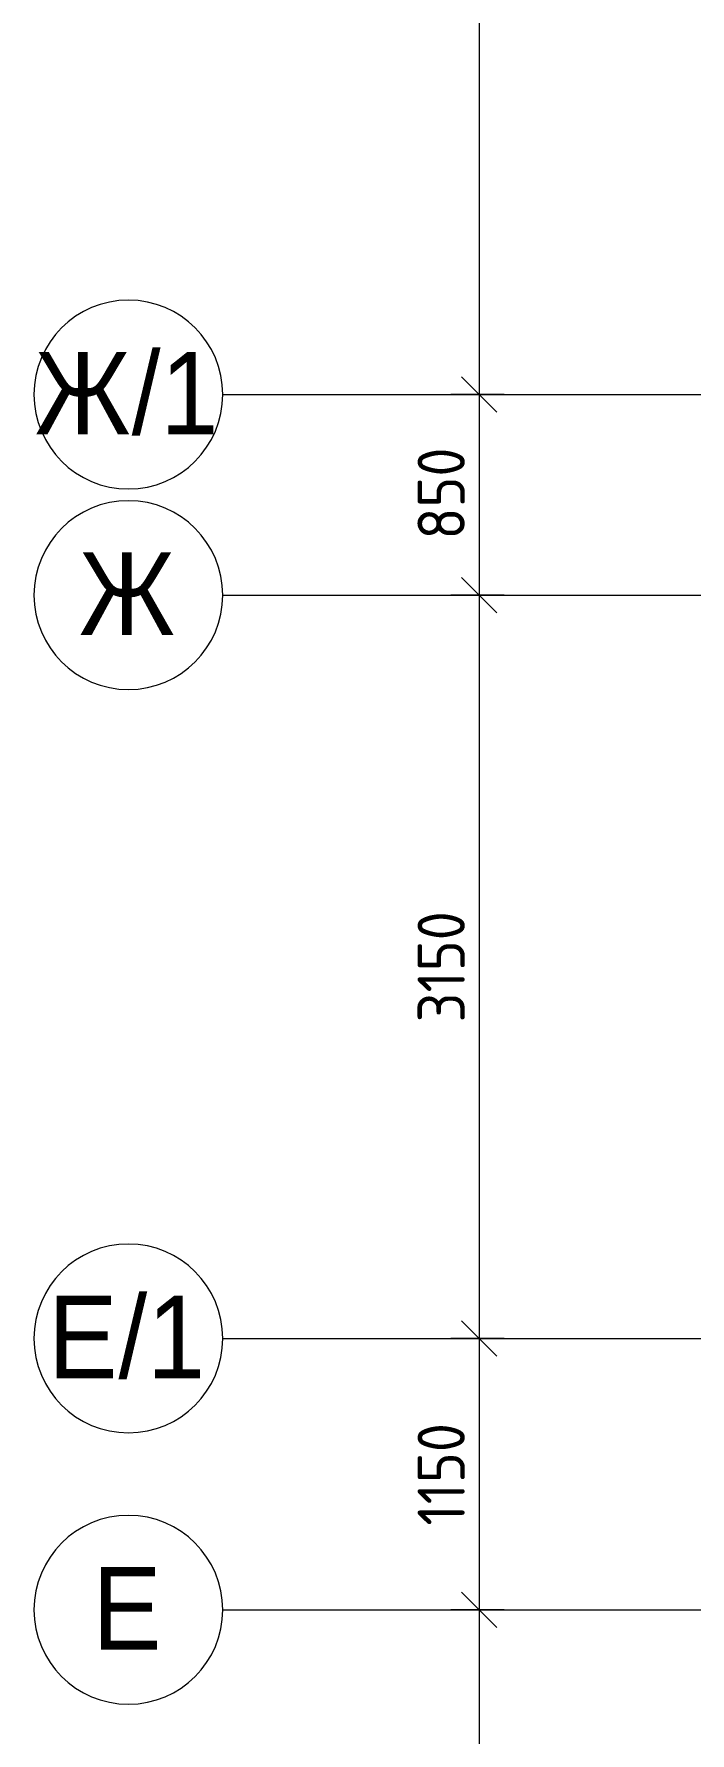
# Model space of a CAD drawing. Header units: millimetres. Extents: x 39286 to 136192, y -1987 to 27400.
# Drawn here: x 39286 to 42066, y 16478 to 23678 of the extents above; entities that cross this region are included whole.
import ezdxf

# ---------------------------------------------------------------- set-up
doc = ezdxf.new("R2010")
doc.units = ezdxf.units.MM
for name, color, linetype, lineweight in [('A-ANNO-DIMS', 7, 'Continuous', 9), ('A-ANNO-DIMS-100', 7, 'Continuous', 9), ('Оси', 7, 'Continuous', 9), ('Оси-1', 7, 'Continuous', 20)]:
    doc.layers.add(name, color=color, linetype=linetype, lineweight=lineweight)
doc.styles.add('Arial', font='arial.ttf', dxfattribs={"width": 0.9, "height": 350})
doc.styles.add('ISOCPEUR', font='isocpeur.ttf', dxfattribs={"width": 0.9, "height": 200})
doc.dimstyles.new('ISO-2_0_0_9К_Средний_округл2', dxfattribs={"dimscale": 304.8, "dimtxt": 199.196235, "dimasz": 0.492126, "dimexe": 0.393701, "dimexo": 0, "dimgap": 0, "dimtad": 1, "dimdec": 0, "dimrnd": 10, "dimzin": 0, "dimdsep": 46, "dimtxsty": 'ISOCPEUR', "dimblk1": 'OBLIQUE', "dimblk2": 'OBLIQUE', "dimsah": 1, "dimcen": 0.09, "dimdle": 0.393701, "dimazin": 0, "dimtfac": 1, "dimtdec": 4, "dimtix": 1, "dimtmove": 0, "dimatfit": 3, "dimfxl": 1, "dimtvp": 1, "dimtolj": 1, "dimtzin": 0, "dimarcsym": 2})

# ---------------------------------------------------------------- blocks, each defined once
blk = doc.blocks.new('Ось сетки - D8-29747960-План разверток пом_ 1_38_ Этаж 1')
at = {"layer": 'Оси-1'}
for start, end in [(360, 180), (180, 360)]:
    blk.add_arc((0, 0), 4, start, end, dxfattribs=at)
blk = doc.blocks.new('DIMBLOCK7-План разверток пом_ 1_38_ Этаж 1')
at = {"layer": 'A-ANNO-DIMS-100', "lineweight": 20}
for p, q in [((41173.3, 27000), (41098.3, 27075)), ((41173.3, 27000), (41248.3, 26925)), ((41173.3, 22150), (41098.3, 22225)), ((41173.3, 22150), (41248.3, 22075))]:
    blk.add_line(p, q, dxfattribs=at)
at = {"layer": 'A-ANNO-DIMS-100'}
for p, q in [((41173.3, 27120), (41173.3, 22150)), ((41279.4, 27000), (41053.3, 27000)), ((41173.3, 27000), (41279.4, 27000)), ((41279.4, 22150), (41053.3, 22150)), ((41173.3, 22150), (41279.4, 22150))]:
    blk.add_line(p, q, dxfattribs=at)
at = {"layer": 'A-ANNO-DIMS-100', "color": 0, "insert": (40912, 24312.6), "char_height": 200, "width": 629.767, "attachment_point": 1, "rotation": 90, "line_spacing_factor": 1.149209, "style": 'ISOCPEUR'}
blk.add_mtext('4850', dxfattribs=at)
blk = doc.blocks.new('_Oblique')
at = {"color": 0, "linetype": 'ByBlock', "lineweight": -2}
blk.add_line((-0.5, -0.5), (0.5, 0.5), dxfattribs=at)
blk = doc.blocks.new('DIMBLOCK8-План разверток пом_ 1_38_ Этаж 1')
at = {"layer": 'A-ANNO-DIMS-100', "lineweight": 20}
for p, q in [((41173.3, 22150), (41098.3, 22225)), ((41173.3, 22150), (41248.3, 22075)), ((41173.3, 21300), (41098.3, 21375)), ((41173.3, 21300), (41248.3, 21225))]:
    blk.add_line(p, q, dxfattribs=at)
at = {"layer": 'A-ANNO-DIMS-100'}
for p, q in [((41279.4, 22150), (41053.3, 22150)), ((41173.3, 22150), (41173.3, 21300)), ((41173.3, 22150), (41279.4, 22150)), ((41279.4, 21300), (41053.3, 21300)), ((41173.3, 21300), (41279.4, 21300))]:
    blk.add_line(p, q, dxfattribs=at)
at = {"layer": 'A-ANNO-DIMS-100', "color": 0, "insert": (40912, 21535.4), "char_height": 200, "width": 455.087, "attachment_point": 1, "rotation": 90, "line_spacing_factor": 1.149209, "style": 'ISOCPEUR'}
blk.add_mtext('850', dxfattribs=at)
blk = doc.blocks.new('DIMBLOCK9-План разверток пом_ 1_38_ Этаж 1')
at = {"layer": 'A-ANNO-DIMS-100', "lineweight": 20}
for p, q in [((41173.3, 21300), (41098.3, 21375)), ((41173.3, 21300), (41248.3, 21225)), ((41173.3, 18150), (41098.3, 18225)), ((41173.3, 18150), (41248.3, 18075))]:
    blk.add_line(p, q, dxfattribs=at)
at = {"layer": 'A-ANNO-DIMS-100'}
for p, q in [((41279.4, 21300), (41053.3, 21300)), ((41173.3, 21300), (41173.3, 18150)), ((41173.3, 21300), (41279.4, 21300)), ((41279.4, 18150), (41053.3, 18150)), ((41173.3, 18150), (41279.4, 18150))]:
    blk.add_line(p, q, dxfattribs=at)
at = {"layer": 'A-ANNO-DIMS-100', "color": 0, "insert": (40912, 19489.4), "char_height": 200, "width": 565.411, "attachment_point": 1, "rotation": 90, "line_spacing_factor": 1.149209, "style": 'ISOCPEUR'}
blk.add_mtext('3150', dxfattribs=at)
blk = doc.blocks.new('DIMBLOCK10-План разверток пом_ 1_38_ Этаж 1')
at = {"layer": 'A-ANNO-DIMS-100', "lineweight": 20}
for p, q in [((41173.3, 18150), (41098.3, 18225)), ((41173.3, 18150), (41248.3, 18075)), ((41173.3, 17000), (41098.3, 17075)), ((41173.3, 17000), (41248.3, 16925))]:
    blk.add_line(p, q, dxfattribs=at)
at = {"layer": 'A-ANNO-DIMS-100'}
for p, q in [((41279.4, 18150), (41053.3, 18150)), ((41173.3, 18150), (41173.3, 17000)), ((41173.3, 18150), (41279.4, 18150)), ((41279.4, 17000), (41053.3, 17000)), ((41173.3, 17000), (41279.4, 17000))]:
    blk.add_line(p, q, dxfattribs=at)
at = {"layer": 'A-ANNO-DIMS-100', "color": 0, "insert": (40912, 17356.7), "char_height": 200, "width": 524.039, "attachment_point": 1, "rotation": 90, "line_spacing_factor": 1.149209, "style": 'ISOCPEUR'}
blk.add_mtext('1150', dxfattribs=at)
blk = doc.blocks.new('DIMBLOCK11-План разверток пом_ 1_38_ Этаж 1')
at = {"layer": 'A-ANNO-DIMS-100', "lineweight": 20}
for p, q in [((41173.3, 17000), (41098.3, 17075)), ((41173.3, 17000), (41248.3, 16925)), ((41173.3, 15000), (41098.3, 15075)), ((41173.3, 15000), (41248.3, 14925))]:
    blk.add_line(p, q, dxfattribs=at)
at = {"layer": 'A-ANNO-DIMS-100'}
for p, q in [((41279.4, 17000), (41053.3, 17000)), ((41173.3, 17000), (41173.3, 15000)), ((41173.3, 17000), (41279.4, 17000)), ((41279.4, 15000), (41053.3, 15000)), ((41173.3, 15000), (41279.4, 15000))]:
    blk.add_line(p, q, dxfattribs=at)
at = {"layer": 'A-ANNO-DIMS-100', "color": 0, "insert": (40912, 15747.2), "char_height": 200, "width": 606.782, "attachment_point": 1, "rotation": 90, "line_spacing_factor": 1.149209, "style": 'ISOCPEUR'}
blk.add_mtext('2000', dxfattribs=at)

msp = doc.modelspace()

# ---------------------------------------------------------------- linework, layer by layer
at = {"layer": 'Оси'}
for p, q in [((40086.3, 22150), (42586.3, 22150)), ((40086.3, 21300), (42586.3, 21300)), ((40086.3, 18150), (42586.3, 18150)), ((40086.3, 17000), (42586.3, 17000))]:
    msp.add_line(p, q, dxfattribs=at)

# ---------------------------------------------------------------- block references
at = {"layer": 'Оси-1', "xscale": 99.99999999999993, "yscale": 99.99999999999993, "zscale": 99.99999999999993, "rotation": 269.9999999999994}
for p in [(39686.3, 22150), (39686.3, 21300), (39686.3, 18150), (39686.3, 17000)]:
    msp.add_blockref('Ось сетки - D8-29747960-План разверток пом_ 1_38_ Этаж 1', p, dxfattribs=at)

# ---------------------------------------------------------------- texts
at = {"layer": 'Оси', "char_height": 350, "attachment_point": 1, "style": 'Arial'}
for s, insert, width in [('\\fArial|b0|i0|c204|p34|;\\W.9;Ж', (39289.7, 22331), 497.848), ('/1', (39700.4, 22331), 454.557), ('\\fArial|b0|i0|c204|p34|;\\W.9;Ж', (39477.3, 21481), 497.848), ('\\fArial|b0|i0|c204|p34|;\\W.9;Е', (39346.4, 18331), 360.759), ('/1', (39644, 18331), 454.557), ('\\fArial|b0|i0|c204|p34|;\\W.9;Е', (39533.6, 17181), 360.759)]:
    msp.add_mtext(s, dxfattribs=dict(at, insert=insert, width=width))

# ---------------------------------------------------------------- dimensions: what is measured, and where the dimension line sits
at = {"layer": 'A-ANNO-DIMS'}
for base, p1, p2, override, picture, middle in [((41173.3, 22150), (41279.4, 27000), (41279.4, 22150), {"dimpost": '<>', "dimfxl": 4849.999753}, 'DIMBLOCK7-План разверток пом_ 1_38_ Этаж 1', (41073.3, 24575)), ((41173.3, 21300), (41279.4, 22150), (41279.4, 21300), {"dimpost": '<>', "dimfxl": 850}, 'DIMBLOCK8-План разверток пом_ 1_38_ Этаж 1', (41073.3, 21725)), ((41173.3, 18150), (41279.4, 21300), (41279.4, 18150), {"dimpost": '<>', "dimfxl": 3150}, 'DIMBLOCK9-План разверток пом_ 1_38_ Этаж 1', (41073.3, 19725)), ((41173.3, 17000), (41279.4, 18150), (41279.4, 17000), {"dimpost": '<>', "dimfxl": 1150}, 'DIMBLOCK10-План разверток пом_ 1_38_ Этаж 1', (41073.3, 17575)), ((41173.3, 15000), (41279.4, 17000), (41279.4, 15000), {"dimpost": '<>', "dimfxl": 2000.000075}, 'DIMBLOCK11-План разверток пом_ 1_38_ Этаж 1', (41073.3, 16000))]:
    dim = msp.add_linear_dim(base=base, p1=p1, p2=p2, angle=90, dimstyle='ISO-2_0_0_9К_Средний_округл2', override=override, dxfattribs=at)
    dim.commit()
    dim.dimension.update_dxf_attribs({"geometry": picture, "text_midpoint": middle})

doc.saveas('drawing.dxf')
